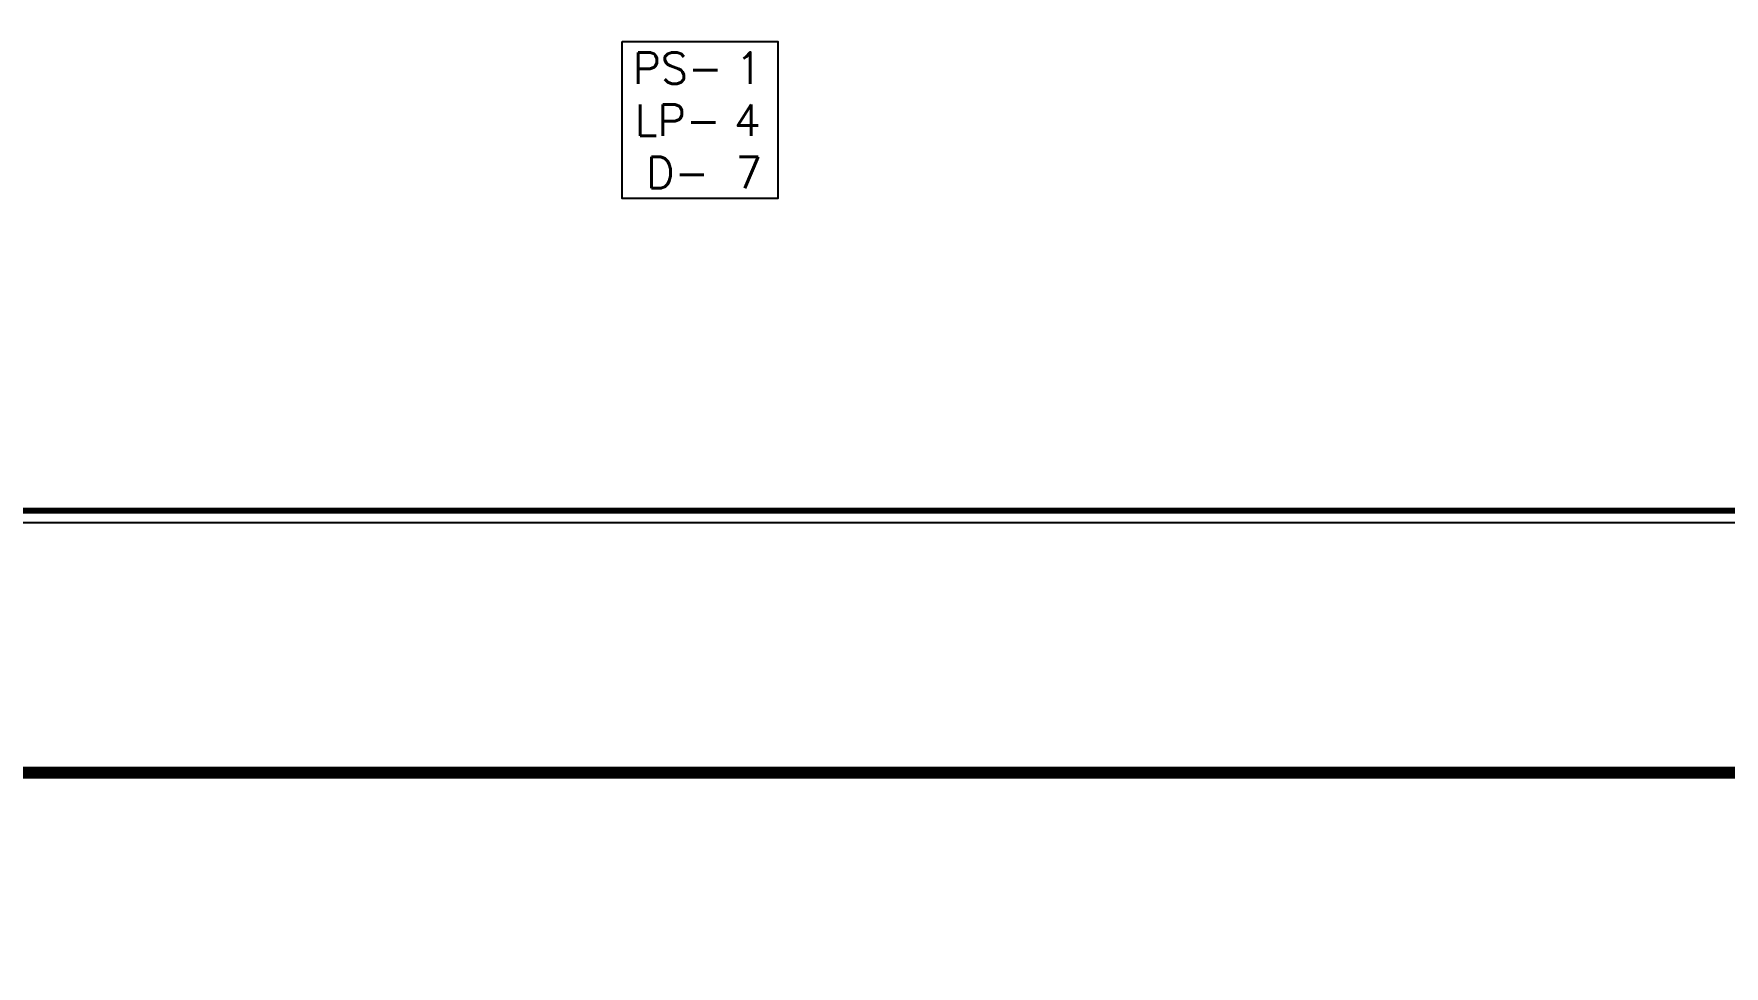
# Model space of a CAD drawing. Header units: inches. Extents: x 0 to 5040, y 0 to 3600.
# Drawn here: x 2420 to 2944, y 0 to 289 of the extents above; entities that cross this region are included whole.
import ezdxf
from ezdxf.enums import TextEntityAlignment as Align

# ---------------------------------------------------------------- set-up
doc = ezdxf.new("R2010")
doc.units = ezdxf.units.IN
doc.header["$LTSCALE"] = 240
doc.header["$MEASUREMENT"] = 0
doc.linetypes.add('XBORDER$0$tb 30x42$0$TB$0$DOT2', pattern=[0.125, 0, -0.125])
for name, color, linetype in [('LEADER', 4, 'CONTINUOUS'), ('NOTIFICATION', 6, 'CONTINUOUS'), ('TEXT', 4, 'CONTINUOUS'), ('XBORDER$0$tb 30x42$0$g-anno-symb', 3, 'CONTINUOUS')]:
    doc.layers.add(name, color=color, linetype=linetype)
doc.styles.add('NORMAL', font='romans.shx')

# ---------------------------------------------------------------- blocks, each defined once
blk = doc.blocks.new('XBORDER')
at = {"layer": 'XBORDER$0$tb 30x42$0$g-anno-symb', "linetype": 'XBORDER$0$tb 30x42$0$TB$0$DOT2'}
blk.add_lwpolyline([(0, 0), (42, 0), (42, 30), (0, 30)], close=True, dxfattribs=at)
at = {"layer": 'XBORDER$0$tb 30x42$0$g-anno-symb', "color": 7, "const_width": 0.0312}
blk.add_lwpolyline([(39.25, 0.5), (39.25, 29.5), (1.25, 29.5), (1.25, 0.5)], close=True, dxfattribs=at)
blk = doc.blocks.new('A$C5E320BCF')
at = {"layer": 'NOTIFICATION'}
blk.add_lwpolyline([(0, 0.4062), (0.4024, 0.4062), (0.4024, 0), (0, 0)], close=True, dxfattribs=at)
at = {"layer": 'NOTIFICATION', "color": 2, "insert": (0.1437, 0.2022), "char_height": 0.08097, "width": 0.676855, "attachment_point": 5, "style": 'NORMAL'}
blk.add_mtext('PS-\\PLP-\\PD-', dxfattribs=at)
at = {"layer": 'NOTIFICATION', "color": 2, "style": 'NORMAL', "flags": 4}
for tag, p in [('PS', (0.2955, 0.3371)), ('LP', (0.2955, 0.2022)), ('D', (0.2955, 0.0672))]:
    blk.add_attdef(tag, text='', height=0.081, dxfattribs=at).set_placement(p, align=Align.MIDDLE_LEFT)

msp = doc.modelspace()

# ---------------------------------------------------------------- linework, layer by layer
at = {"layer": 'TEXT', "linetype": 'Continuous'}
msp.add_line((4273.12, 137.52), (1392.7, 137.52), dxfattribs=at)
at = {"layer": 'TEXT', "linetype": 'Continuous', "const_width": 1.88}
msp.add_lwpolyline([(4392.67, 141.27), (1388.95, 141.27)], dxfattribs=at)

# ---------------------------------------------------------------- block references
at = {"layer": 'LEADER', "xscale": 120, "yscale": 120, "zscale": 120}
msp.add_blockref('XBORDER', (0, 0), dxfattribs=at)
at = {"layer": 'NOTIFICATION'}
ref = msp.add_blockref('A$C5E320BCF', (2602.7, 238.02), dxfattribs=dict(at, xscale=120, yscale=120, zscale=120))
ref.add_attrib('PS', '1', dxfattribs={"color": 2, "height": 9.72, "style": 'NORMAL', "flags": 4}).set_placement((2637.8, 278.47), align=Align.MIDDLE_LEFT)
ref.add_attrib('LP', '4', dxfattribs={"color": 2, "height": 9.72, "style": 'NORMAL', "flags": 4}).set_placement((2637.31, 262.28), align=Align.MIDDLE_LEFT)
ref.add_attrib('D', '7', dxfattribs={"color": 2, "height": 9.72, "style": 'NORMAL', "flags": 4}).set_placement((2637.8, 246.08), align=Align.MIDDLE_LEFT)

doc.saveas('drawing.dxf')
